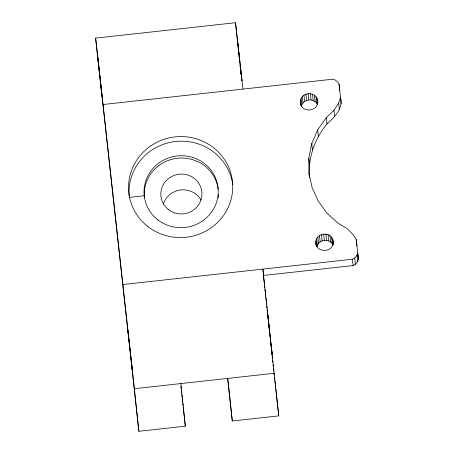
<?xml version="1.0" encoding="UTF-8"?>
<svg xmlns="http://www.w3.org/2000/svg" width="454" height="454" viewBox="0 0 454 454"><rect width="100%" height="100%" fill="white"/><g stroke="black" fill="none" stroke-linecap="round" stroke-linejoin="round"><path stroke-width="0.68" d="M300.593 104.21C297.716 91.214 318.731 89.773 317.857 103.018M317.635 100.902C319.088 111.61 301.36 113.562 300.44 102.797M316.262 246.028C311.887 231.92 334.7 229.401 333.457 244.133M333.162 241.312C334.609 252.021 316.886 253.973 315.967 243.208M227.55 378.108L232.295 421L278.756 415.881L262.866 269.103L263.53 275.447L353.087 265.579L355.408 264.336L357.644 261.629L358.382 259.194L356.259 239.661L353.212 234.644L347.106 228.6L337.969 223.141L326.88 213.022L318.123 200.946L312.051 187.394L308.902 172.929L308.811 158.123L311.779 143.578L317.686 129.884L326.295 117.592L334.019 110.271L338.661 103.047L340.534 97.485C343.417 108.324 334.462 117.472 326.965 123.936C314.514 138.873 307.789 158.395 309.56 177.86M301.325 106.429C302.682 98.802 314.509 97.502 317.499 104.647M316.847 246.84C318.209 239.213 330.035 237.907 333.026 245.058M122.966 284.527L352.418 259.234L354.739 257.991L356.98 255.284L357.718 252.85L358.382 259.194M180.845 383.573L185.323 426.175L138.862 431.3L95.618 38.119L235.518 22.7L242.958 89.092M95.618 38.119L103.064 104.516L332.515 79.223L335.052 79.927L337.827 82.083L339.076 84.296L341.204 103.824M129.322 197.399L144.23 195.759M138.862 431.3L134.384 388.698L274.278 373.273M237.629 41.677L237.538 40.945L238.083 46.024M237.703 42.358L239.791 61.125M241.335 75.546L241.942 80.903L241.335 75.194M240.875 71.426L241.267 74.904M240.262 65.892L240.802 70.733M269.528 330.081L267.849 315.076L268.462 320.779M100.368 81.317L102.048 96.322L97.644 56.364L99.891 76.55M129.634 345.505L127.954 330.495L128.561 336.204M271.197 345.222L272.258 355.034L268.91 324.882M263.53 276.599L264.307 283.631M264.466 285.038L264.773 287.847M238.6 50.752L241.261 74.513M238.151 46.648L238.526 50.071M239.996 65.302L240.149 66.71M240.382 68.809L240.614 70.915M240.847 73.02L241 74.422M241.312 77.231L241.466 78.633M274.017 372.984L274.25 375.095M274.483 377.206L274.715 379.311M274.869 380.719L275.181 383.534M275.334 384.941L275.646 387.75M275.805 389.157L278.756 415.881M180.891 386.099L181.203 388.908M181.356 390.315L181.668 393.13M181.827 394.537L182.133 397.346M182.292 398.754L182.604 401.569M182.758 402.976L183.07 405.785M183.223 407.193L185.323 426.175M131.297 360.641L132.358 370.453L129.01 340.307M103.064 104.516L134.384 388.698M264.932 289.255L265.232 292.07M265.386 293.477L265.692 296.292M265.845 297.699L266.152 300.514M266.305 301.921L266.606 304.736M266.759 306.144L266.992 308.255M267.145 309.662L268.365 320.921M268.518 322.329L268.819 325.138M268.972 326.545L269.279 329.36M269.432 330.767L269.738 333.582M269.892 334.99L270.192 337.804M270.346 339.212L270.578 341.323M270.805 343.434L271.112 346.249M271.265 347.656L271.566 350.471M271.719 351.878L272.025 354.693M272.179 356.101L272.406 358.212M272.638 360.323L272.865 362.434M273.092 364.545L273.325 366.656M273.552 368.767L273.779 370.873M356.259 239.661L356.923 246.006M339.076 84.296L339.745 90.641M356.98 255.284L357.644 261.629M338.661 103.047L339.325 109.386M354.739 257.991L355.408 264.336M352.418 259.234L353.087 265.579M334.019 110.271L334.689 116.616M326.295 117.592L326.965 123.936M332.629 239.19L333.145 244.127M317.102 98.779L317.55 103.013M331.551 237.277L332.214 243.622M316.024 96.867L316.688 103.211M329.99 235.705L330.66 242.05M314.463 95.295L315.133 101.639M317.686 129.884L318.356 136.228M328.066 234.576L328.73 240.921M312.539 94.165L313.203 100.51M325.898 233.975L326.568 240.319M310.371 93.564L311.041 99.908M323.645 233.935L324.309 240.279M308.118 93.524L308.782 99.869M321.449 234.463L322.119 240.807M311.779 143.578L312.448 149.922M305.922 94.057L306.592 100.396M319.468 235.524L320.138 241.868M303.942 95.113L304.611 101.458M317.834 237.045L318.504 243.389M302.307 96.634L302.977 102.979M308.811 158.123L309.48 164.462M316.659 238.917L317.323 245.262M301.133 98.507L301.802 104.851M308.975 173.632L309.197 175.749M316.024 241.023L316.54 245.954M300.497 100.612L301.013 105.544M235.518 22.7L237.936 45.746M238.157 47.846L238.378 49.94M238.6 52.034L238.821 54.128M239.037 56.222L239.258 58.322M239.479 60.416L239.701 62.51M227.817 378.398L232.295 421M129.186 196.026A52.119 50.485 -6 0 1 175.579 141.512A52.119 50.485 -6 0 1 232.76 184.608M218.465 194.635A37.12 35.957 -6 0 1 218.221 198.001M144.406 197.405A37.12 35.957 -6 0 1 177.418 158.264A37.12 35.957 -6 0 1 218.187 189.273M163.292 204.266A20.578 19.931 -6 0 1 180.834 189.954A20.578 19.931 -6 0 1 201.082 200.101M147.93 226.586A52.119 50.485 -6 0 0 232.119 194.539A52.119 50.485 -6 0 0 161.874 140.076A52.119 50.485 -6 0 0 147.93 226.586M168.457 209.606A20.578 19.931 -6 0 0 201.689 196.951A20.578 19.931 -6 0 0 173.961 175.454A20.578 19.931 -6 0 0 168.457 209.606M157.827 219.838A37.12 35.957 -6 0 0 217.789 197.013A37.12 35.957 -6 0 0 167.759 158.225A37.12 35.957 -6 0 0 157.827 219.838"/></g></svg>
